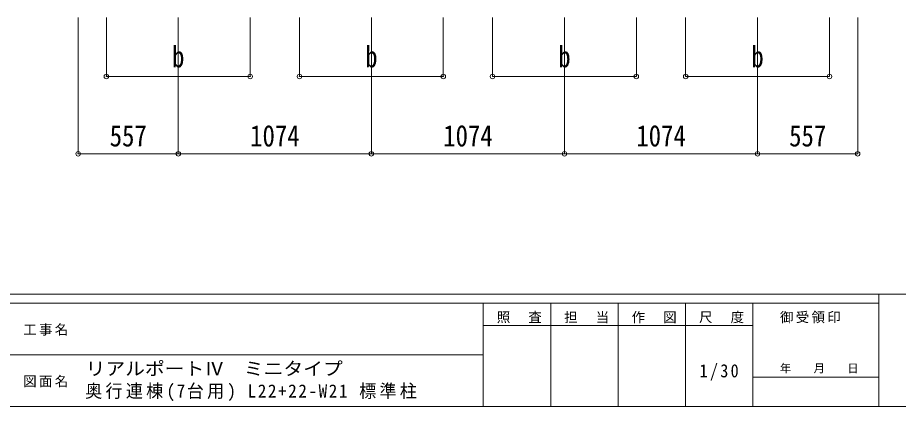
# Model space of a CAD drawing. Units: millimetres at full size. Extents: x -6988 to 7066, y -4877 to 4823.
# Drawn here: x -300 to 4599, y -4877 to -2714 of the extents above; entities that cross this region are included whole.
import ezdxf
from ezdxf.enums import TextEntityAlignment as Align

# ---------------------------------------------------------------- set-up
doc = ezdxf.new("R2010")
doc.units = ezdxf.units.MM
doc.header["$LTSCALE"] = 25
doc.header["$PDMODE"] = 32
doc.header["$PDSIZE"] = 25
doc.layers.add('0-A_寸法', color=6, linetype='Continuous', lineweight=9)
doc.layers.add('F-0_240', color=7, linetype='Continuous', lineweight=9)
doc.styles.add('ＭＳ ゴシック', font='')
doc.styles.get('ＭＳ ゴシック').set_extended_font_data('MS Gothic')

msp = doc.modelspace()

# ---------------------------------------------------------------- linework, layer by layer
at = {"layer": '0-A_寸法'}
for p, q in [((36.42, -3471.9), (36.42, -2714.31)), ((193.42, -3041.76), (193.42, -2714.31)), ((593.42, -3471.9), (593.42, -2714.31)), ((993.42, -3041.76), (993.42, -2714.31)), ((1267.42, -3041.76), (1267.42, -2714.31)), ((1667.42, -3471.9), (1667.42, -2714.31)), ((2067.42, -3041.76), (2067.42, -2714.31)), ((2341.42, -3041.76), (2341.42, -2714.31)), ((2741.42, -3471.9), (2741.42, -2714.31)), ((3141.42, -3041.76), (3141.42, -2714.31)), ((3415.42, -3041.76), (3415.42, -2714.31)), ((3815.42, -3471.9), (3815.42, -2714.31)), ((4215.42, -3041.76), (4215.42, -2714.31)), ((4372.42, -3471.9), (4372.42, -2714.31)), ((193.42, -3041.76), (993.42, -3041.76)), ((1267.42, -3041.76), (2067.42, -3041.76)), ((3141.42, -3041.76), (2341.42, -3041.76)), ((4215.42, -3041.76), (3415.42, -3041.76)), ((36.42, -3471.9), (593.42, -3471.9)), ((593.42, -3471.9), (1667.42, -3471.9)), ((1667.42, -3471.9), (2741.42, -3471.9)), ((3815.42, -3471.9), (2741.42, -3471.9)), ((4372.42, -3471.9), (3815.42, -3471.9))]:
    msp.add_line(p, q, dxfattribs=at)
for p in [(193.42, -3041.76), (993.42, -3041.76), (1267.42, -3041.76), (2067.42, -3041.76), (2341.42, -3041.76), (3141.42, -3041.76), (3415.42, -3041.76), (4215.42, -3041.76), (36.42, -3471.9), (593.42, -3471.9), (1667.42, -3471.9), (2741.42, -3471.9), (3815.42, -3471.9), (4372.42, -3471.9)]:
    msp.add_point(p, dxfattribs=at)
at = {"layer": 'F-0_240', "color": 5}
for p, q in [((-6987.88, -4252.21), (6712.12, -4252.21)), ((4489.82, -4252.21), (4489.82, -4877.21)), ((-6987.88, -4302.21), (4489.82, -4302.21)), ((2289.82, -4302.21), (2289.82, -4877.21)), ((2664.82, -4302.21), (2664.82, -4877.21)), ((3039.82, -4302.21), (3039.82, -4877.21)), ((3414.82, -4302.21), (3414.82, -4877.21)), ((3789.82, -4302.21), (3789.82, -4877.21)), ((2289.82, -4427.21), (3789.82, -4427.21)), ((-2835.18, -4589.71), (2289.82, -4589.71)), ((3789.82, -4714.71), (4489.82, -4714.71)), ((-6987.88, -4877.21), (6712.12, -4877.21))]:
    msp.add_line(p, q, dxfattribs=at)

# ---------------------------------------------------------------- texts
at = {"layer": '0-A_寸法', "color": 7, "style": 'ＭＳ ゴシック', "width": 0.85}
for s, p in [('b', (559.04, -3026.76)), ('b', (1633.04, -3026.76)), ('b', (2707.04, -3026.76)), ('b', (3781.04, -3026.76)), ('557', (211.79, -3466.9)), ('1074', (992.92, -3466.9)), ('1074', (2066.92, -3466.9)), ('1074', (3140.92, -3466.9)), ('557', (3990.79, -3466.9))]:
    msp.add_text(s, height=119.1, dxfattribs=at).set_placement(p, align=Align.BOTTOM_LEFT)
at = {"layer": 'F-0_240', "style": 'ＭＳ ゴシック', "width": 1.1}
msp.add_text('リアルポートⅣ\u3000ミニタイプ', height=73.31, dxfattribs=at).set_placement((78.1, -4725.87), align=Align.BOTTOM_LEFT)
at = {"layer": 'F-0_240', "style": 'ＭＳ ゴシック'}
msp.add_text('年\u3000\u3000月\u3000\u3000日', height=45.82, dxfattribs=at).set_placement((3939.83, -4702.21), align=Align.BOTTOM_LEFT)
at = {"layer": 'F-0_240', "attachment_point": 7, "style": 'ＭＳ ゴシック'}
for s, insert, char_height in [('\\T1.17;照\u3000査', (2364.83, -4414.71), 54.99), ('\\T1.17;担\u3000当', (2739.83, -4414.71), 54.99), ('\\T1.17;作\u3000図', (3114.82, -4414.71), 54.99), ('\\T1.17;尺\u3000度', (3489.83, -4414.71), 54.99), ('\\T1.17;御受領印', (3939.82, -4414.71), 54.99), ('\\T1.17;工事名', (-269.26, -4483.46), 54.99), ('\\T1.28;\\W0.9;1/30', (3492.95, -4733.46), 73.31), ('\\T1.17;図面名', (-269.26, -4770.96), 54.99), ('\\T1.19;\\W0.95;奥行連棟(7台用)\\~L22+22-W21\\~標準柱', (75.55, -4847.54), 73.31)]:
    msp.add_mtext(s, dxfattribs=dict(at, insert=insert, char_height=char_height))

doc.saveas('drawing.dxf')
